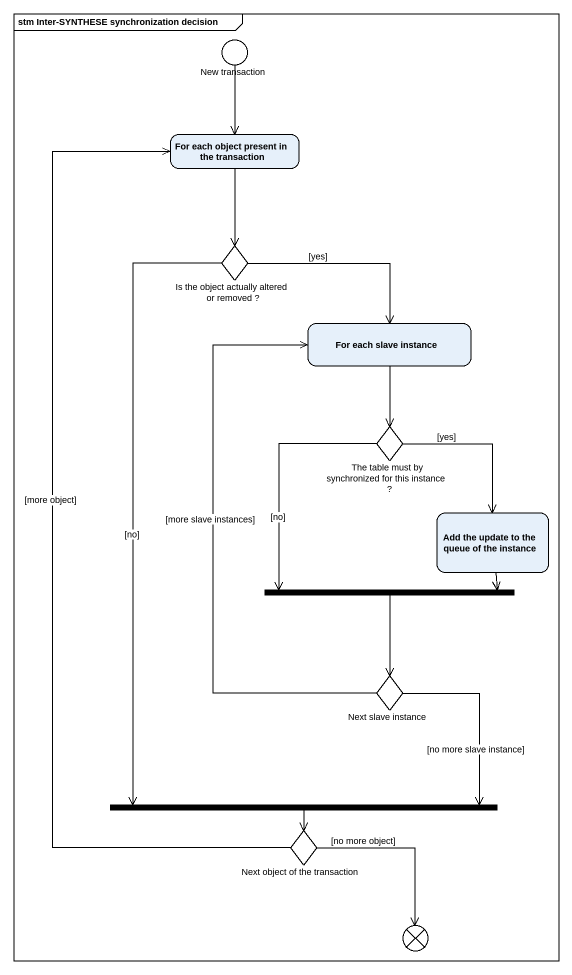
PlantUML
@startuml
mainframe stm Inter-SYNTHESE synchronization decision
hide empty description
state "New transaction" as New_transaction <<choice>>
state "For each object present in the transaction" as For_each_object_present_in
state "Is the object actually altered or removed ?" as Is_the_object_actually <<choice>>
state "For each slave instance" as For_each_slave_instance
state "The table must by synchronized for this instance ?" as The_table_must_by <<choice>>
state "Add the update to the queue of the instance" as Add_the_update_to_the_queue
state fork1 <<join>>
state "Next slave instance" as Next_slave_instance <<choice>>
state fork2 <<join>>
state "Next object of the transaction" as Next_object_of_the <<choice>>
state exit1 <<choice>>
New_transaction --> For_each_object_present_in
For_each_object_present_in --> Is_the_object_actually
Is_the_object_actually -right-> For_each_slave_instance : [yes]
Is_the_object_actually --> fork2 : [no]
For_each_slave_instance --> The_table_must_by
The_table_must_by --> Add_the_update_to_the_queue : [yes]
The_table_must_by --> fork1 : [no]
Add_the_update_to_the_queue -left-> fork1
fork1 --> Next_slave_instance
Next_slave_instance -up-> For_each_slave_instance : [more slave instances]
Next_slave_instance --> fork2 : [no more slave instance]
fork2 --> Next_object_of_the
Next_object_of_the -up-> For_each_object_present_in : [more object]
Next_object_of_the --> exit1 : [no more object]
@enduml
